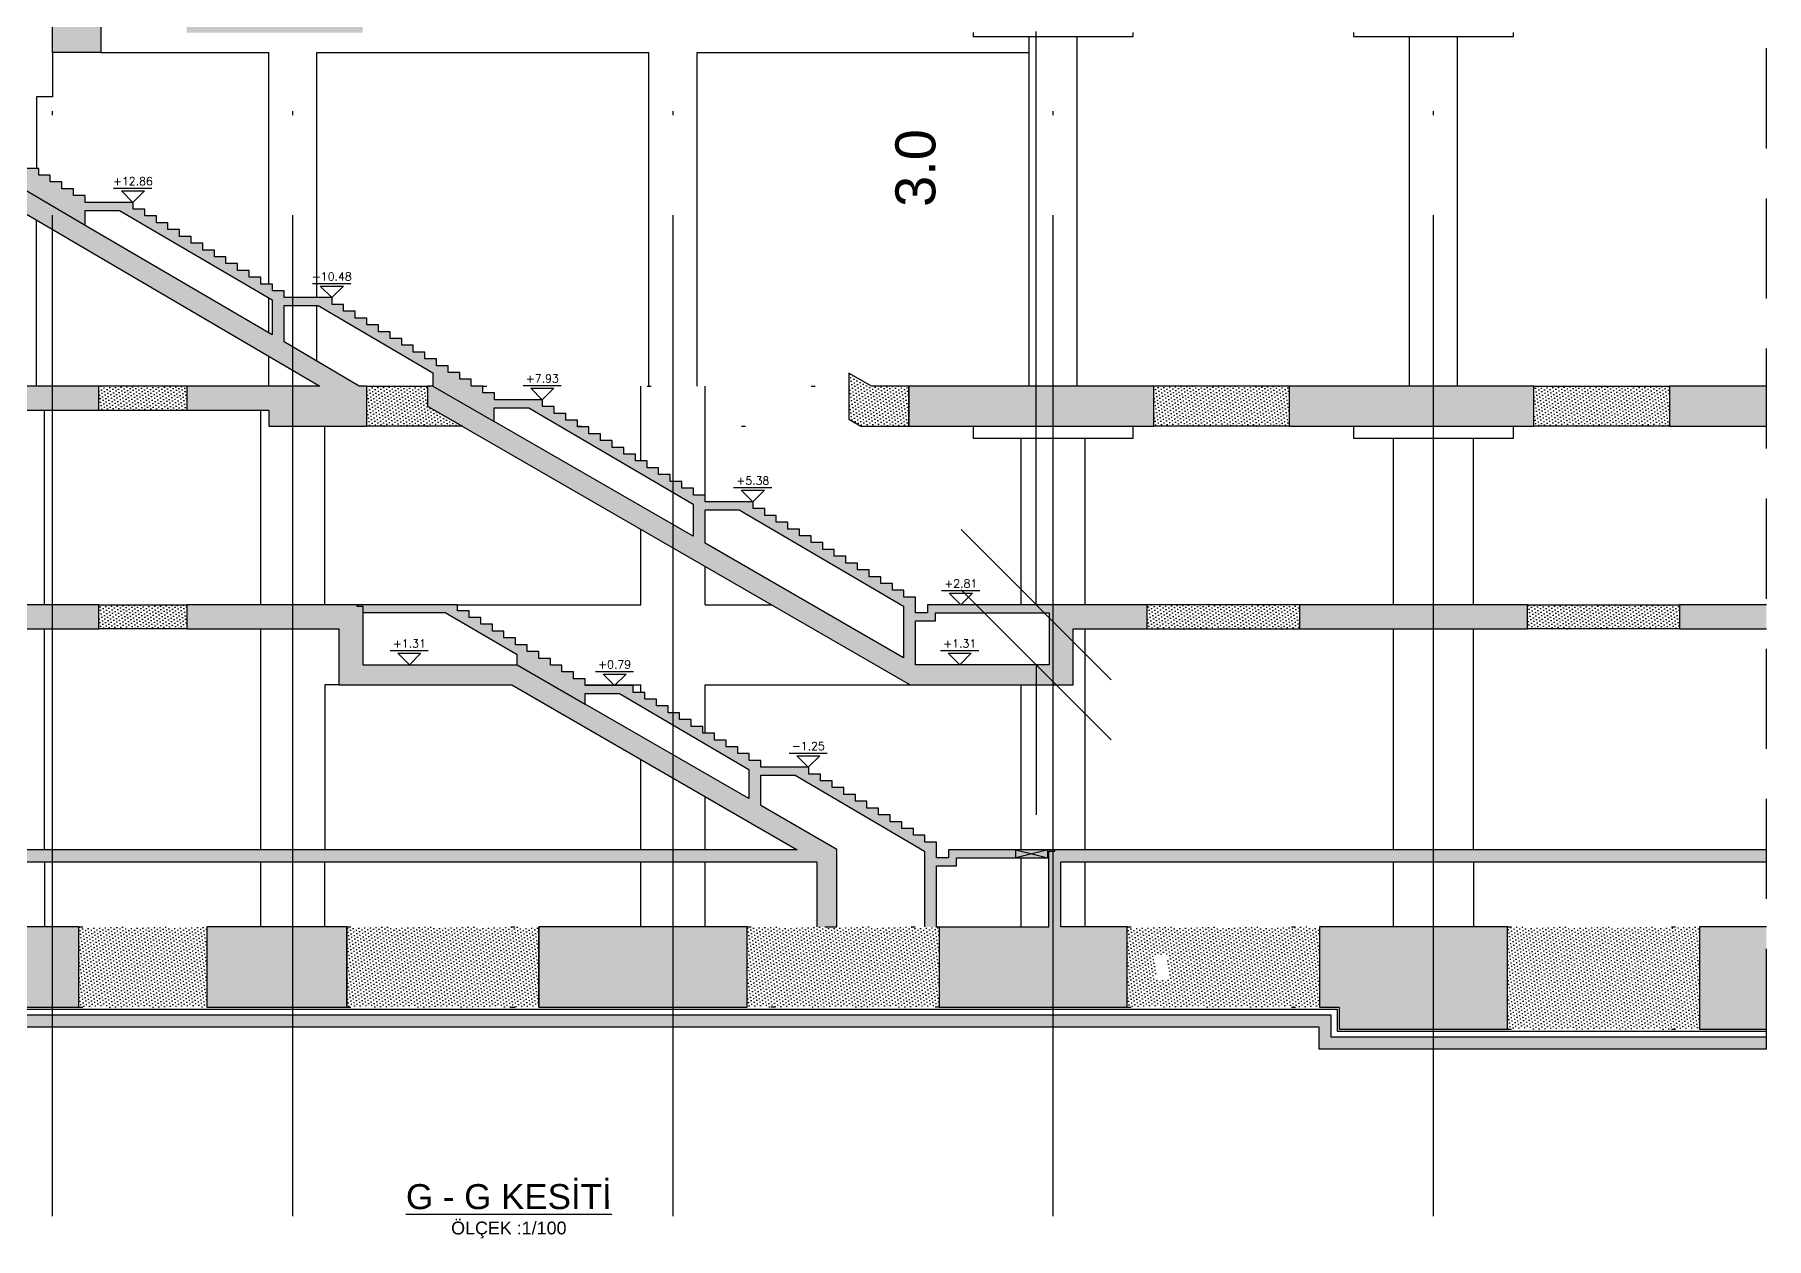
# Model space of a CAD drawing. Header units: millimetres. Extents: x 400408 to 401363, y 4543987 to 4544157.
# Drawn here: x 401156.82 to 401200.09, y 4544016.92 to 4544046.99 of the extents above; entities that cross this region are included whole.
import ezdxf
from ezdxf.enums import TextEntityAlignment as Align

# ---------------------------------------------------------------- set-up
doc = ezdxf.new("R2010")
doc.units = ezdxf.units.MM
for name, pattern in [('AKS', [3, 2.5, -0.25, 0, -0.25]), ('CIZGI', [0.4, 0.25, -0.15]), ('CONTINU', [0]), ('Dot', [4, 0, -4]), ('HIDDEN', [0.375, 0.25, -0.125])]:
    doc.linetypes.add(name, pattern=pattern)
for name, color, linetype in [('aks prota', 2, 'AKS'), ('görünüş prota', 4, 'Continuous'), ('kesik prota', 2, 'CIZGI'), ('kesit prota', 1, 'Continuous'), ('kesit tarama prota', 252, 'Continuous'), ('kot prota', 4, 'Continuous'), ('PRT-CST-rc_level', 6, 'Continuous'), ('PRT-CST-rc_levermark', 4, 'Continuous'), ('st_s_ölçü', 4, 'Continuous'), ('t35 prota', 3, 'Continuous'), ('temel prota', 6, 'Continuous'), ('tplan prota', 7, 'Continuous'), ('ölçü prota', 4, 'Continuous')]:
    doc.layers.add(name, color=color, linetype=linetype)
doc.styles.add('Arial', font='Arial.ttf')
doc.styles.add('OLCU', font='romanstw.shx')
doc.styles.get("Standard").update_dxf_attribs({"font": 'Arial.ttf'})
doc.dimstyles.new('1-100', dxfattribs={"dimscale": 0.5, "dimtxt": 2, "dimasz": 7.5, "dimexe": 3, "dimexo": 5, "dimgap": 5, "dimtad": 3, "dimdec": 1, "dimlfac": 2, "dimzin": 9, "dimdsep": 46, "dimtxsty": 'Standard', "dimblk": 'OBLIQUE', "dimcen": 0.09, "dimclrd": 3, "dimclre": 3, "dimclrt": 1, "dimadec": 3, "dimazin": 0, "dimtfac": 1, "dimtdec": 1, "dimtofl": 0, "dimtmove": 0, "dimatfit": 3, "dimfxl": 4, "dimtolj": 1, "dimtzin": 0, "dimarcsym": 0})
pattern_1 = [(36, (401042.08825, 4543716.50531), (-0.014547592, 0.087543451), [0, -0.079375])]
pattern_2 = [(36, (401021.49038, 4544181.43771), (-0.014547592, 0.08754345), [0, -0.079375])]

# ---------------------------------------------------------------- blocks, each defined once
blk = doc.blocks.new('KOTK5')
at = {"layer": 'PRT-CST-rc_levermark'}
blk.add_line((217, 160), (-213, 160), dxfattribs=at)
blk.add_lwpolyline([(130, 130), (-130, 130), (0, 0)], close=True, dxfattribs=at)
at = {"layer": 'PRT-CST-rc_level', "style": 'OLCU'}
blk.add_attdef('000.00', text='', height=90, dxfattribs=at).set_placement((0, 193), align=Align.CENTER)
blk = doc.blocks.new('_Oblique')
at = {"layer": 'st_s_ölçü', "lineweight": -2}
blk.add_line((-0.5, -0.5), (0.5, 0.5), dxfattribs=at)
blk = doc.blocks.new('*D24')
at = {"layer": 'DEFPOINTS', "color": 0, "transparency": 16777216}
for p in [(401181.846, 4544032.747), (401182.168, 4544032.747), (401182.168, 4544031.247)]:
    blk.add_point(p, dxfattribs=at)
at = {"layer": 'temel prota', "color": 3, "lineweight": -2, "transparency": 16777216}
for p, q in [((401181.846, 4544032.747), (401181.846, 4544047.064)), ((401181.846, 4544032.747), (401180.346, 4544032.747)), ((401181.846, 4544031.247), (401180.346, 4544031.247)), ((401181.846, 4544031.247), (401181.846, 4544027.497))]:
    blk.add_line(p, q, dxfattribs=at)
at = {"layer": 'temel prota', "color": 3, "lineweight": -2, "transparency": 16777216, "xscale": 3.75, "yscale": 3.75, "zscale": 3.75}
for p, rotation in [((401181.846, 4544032.747), 270), ((401181.846, 4544031.247), 90)]:
    blk.add_blockref('_Oblique', p, dxfattribs=dict(at, rotation=rotation))
at = {"layer": 'temel prota', "color": 1, "transparency": 16777216, "insert": (401178.835, 4544043.655), "char_height": 1, "attachment_point": 5, "rotation": 90}
blk.add_mtext('\\A1;3.0', dxfattribs=at)

msp = doc.modelspace()

# ---------------------------------------------------------------- hatches: boundary and pattern name
at = {"layer": 'kesit tarama prota'}
h = msp.add_hatch(color=256, dxfattribs=at)
h.dxf.hatch_style = 1
h.paths.add_polyline_path([(401144.022, 4544037.607), (401158.422, 4544037.607), (401158.422, 4544038.207), (401143.522, 4544038.207), (401143.522, 4544047.037), (401148.055, 4544047.037), (401148.055, 4544045.437), (401151.611, 4544045.437), (401163.945, 4544038.207), (401160.622, 4544038.207), (401160.622, 4544037.607), (401162.672, 4544037.607), (401162.672, 4544037.205), (401165.119, 4544037.206), (401165.119, 4544038.207), (401164.933, 4544038.207), (401163.053, 4544039.31), (401163.053, 4544040.217), (401163.908, 4544040.217), (401166.775, 4544038.536), (401166.775, 4544038.206), (401166.64, 4544038.206), (401166.64, 4544037.707), (401178.695, 4544030.747), (401182.768, 4544030.747), (401182.768, 4544032.147), (401184.622, 4544032.147), (401184.622, 4544032.747), (401179.133, 4544032.747), (401179.133, 4544032.547), (401178.833, 4544032.547), (401178.833, 4544032.937), (401178.543, 4544032.937), (401178.543, 4544033.107), (401178.253, 4544033.107), (401178.253, 4544033.277), (401177.963, 4544033.277), (401177.963, 4544033.447), (401177.673, 4544033.447), (401177.673, 4544033.617), (401177.383, 4544033.617), (401177.383, 4544033.787), (401177.093, 4544033.787), (401177.093, 4544033.957), (401176.803, 4544033.957), (401176.803, 4544034.127), (401176.513, 4544034.127), (401176.513, 4544034.297), (401176.223, 4544034.297), (401176.223, 4544034.467), (401175.933, 4544034.467), (401175.933, 4544034.637), (401175.643, 4544034.637), (401175.643, 4544034.807), (401175.353, 4544034.807), (401175.353, 4544034.977), (401175.063, 4544034.977), (401175.063, 4544035.147), (401174.773, 4544035.147), (401174.773, 4544035.317), (401173.573, 4544035.317), (401173.573, 4544035.487), (401173.283, 4544035.487), (401173.283, 4544035.657), (401172.993, 4544035.657), (401172.993, 4544035.827), (401172.703, 4544035.827), (401172.703, 4544035.997), (401172.413, 4544035.997), (401172.413, 4544036.167), (401172.123, 4544036.167), (401172.123, 4544036.337), (401171.833, 4544036.337), (401171.833, 4544036.507), (401171.543, 4544036.507), (401171.543, 4544036.677), (401171.253, 4544036.677), (401171.253, 4544036.847), (401170.963, 4544036.847), (401170.963, 4544037.017), (401170.673, 4544037.017), (401170.673, 4544037.187), (401170.383, 4544037.187), (401170.383, 4544037.357), (401170.093, 4544037.357), (401170.093, 4544037.527), (401169.803, 4544037.527), (401169.803, 4544037.697), (401169.513, 4544037.697), (401169.513, 4544037.867), (401168.313, 4544037.867), (401168.313, 4544038.037), (401168.023, 4544038.037), (401168.023, 4544038.207), (401167.733, 4544038.207), (401167.733, 4544038.377), (401167.443, 4544038.377), (401167.443, 4544038.547), (401167.153, 4544038.547), (401167.153, 4544038.717), (401166.863, 4544038.717), (401166.863, 4544038.887), (401166.573, 4544038.887), (401166.573, 4544039.057), (401166.283, 4544039.057), (401166.283, 4544039.227), (401165.993, 4544039.227), (401165.993, 4544039.397), (401165.703, 4544039.397), (401165.703, 4544039.567), (401165.413, 4544039.567), (401165.413, 4544039.737), (401165.123, 4544039.737), (401165.123, 4544039.907), (401164.833, 4544039.907), (401164.833, 4544040.077), (401164.543, 4544040.077), (401164.543, 4544040.247), (401164.253, 4544040.247), (401164.253, 4544040.417), (401163.053, 4544040.417), (401163.053, 4544040.587), (401162.763, 4544040.587), (401162.763, 4544040.757), (401162.473, 4544040.757), (401162.473, 4544040.927), (401162.183, 4544040.927), (401162.183, 4544041.097), (401161.893, 4544041.097), (401161.893, 4544041.267), (401161.603, 4544041.267), (401161.603, 4544041.437), (401161.313, 4544041.437), (401161.313, 4544041.607), (401161.023, 4544041.607), (401161.023, 4544041.777), (401160.733, 4544041.777), (401160.733, 4544041.947), (401160.443, 4544041.947), (401160.443, 4544042.117), (401160.153, 4544042.117), (401160.153, 4544042.287), (401159.863, 4544042.287), (401159.863, 4544042.457), (401159.573, 4544042.457), (401159.573, 4544042.627), (401159.283, 4544042.627), (401159.283, 4544042.797), (401158.083, 4544042.797), (401158.083, 4544042.967), (401157.793, 4544042.967), (401157.793, 4544043.137), (401157.503, 4544043.137), (401157.503, 4544043.307), (401157.213, 4544043.307), (401157.213, 4544043.477), (401156.923, 4544043.477), (401156.923, 4544043.647), (401156.633, 4544043.647), (401156.633, 4544043.817), (401156.343, 4544043.817), (401156.343, 4544043.987), (401156.053, 4544043.987), (401156.053, 4544044.157), (401155.763, 4544044.157), (401155.763, 4544044.327), (401155.473, 4544044.327), (401155.473, 4544044.497), (401155.183, 4544044.497), (401155.183, 4544044.667), (401154.893, 4544044.667), (401154.893, 4544044.837), (401154.603, 4544044.837), (401154.603, 4544045.007), (401154.313, 4544045.007), (401154.313, 4544045.177), (401153.113, 4544045.177), (401153.113, 4544045.347), (401152.823, 4544045.347), (401152.823, 4544045.517), (401152.533, 4544045.517), (401152.533, 4544045.687), (401152.243, 4544045.687), (401152.243, 4544045.857), (401151.953, 4544045.857), (401151.953, 4544046.027), (401151.663, 4544046.027), (401151.663, 4544046.197), (401151.373, 4544046.197), (401151.373, 4544046.367), (401151.083, 4544046.367), (401151.083, 4544046.537), (401150.793, 4544046.537), (401150.793, 4544046.707), (401150.503, 4544046.707), (401150.503, 4544046.877), (401150.213, 4544046.877), (401150.213, 4544047.047), (401149.923, 4544047.047), (401149.923, 4544047.217), (401149.633, 4544047.217), (401149.633, 4544047.387), (401149.343, 4544047.387), (401149.343, 4544047.537), (401143.522, 4544047.537), (401143.522, 4544053.497), (401158.422, 4544053.497), (401158.422, 4544053.997), (401141.622, 4544053.997), (401141.622, 4544053.497), (401142.022, 4544053.497), (401142.022, 4544022.697), (401157.922, 4544022.697), (401157.922, 4544024.697), (401144.022, 4544024.697), (401144.022, 4544026.327), (401176.364, 4544026.327), (401176.364, 4544024.697), (401176.864, 4544024.697), (401176.864, 4544026.635), (401174.968, 4544027.73), (401174.968, 4544028.487), (401175.823, 4544028.487), (401179.058, 4544026.591), (401179.058, 4544024.697), (401179.358, 4544024.697), (401179.358, 4544026.227), (401179.853, 4544026.227), (401179.853, 4544026.427), (401182.164, 4544026.427), (401182.164, 4544024.697), (401179.422, 4544024.697), (401179.422, 4544022.697), (401184.122, 4544022.697), (401184.122, 4544024.697), (401182.464, 4544024.697), (401182.464, 4544026.327), (401200.091, 4544026.327), (401200.091, 4544026.627), (401179.653, 4544026.627), (401179.653, 4544026.427), (401179.358, 4544026.427), (401179.358, 4544026.817), (401179.068, 4544026.817), (401179.068, 4544026.987), (401178.778, 4544026.987), (401178.778, 4544027.157), (401178.488, 4544027.157), (401178.488, 4544027.327), (401178.198, 4544027.327), (401178.198, 4544027.497), (401177.908, 4544027.497), (401177.908, 4544027.667), (401177.618, 4544027.667), (401177.618, 4544027.837), (401177.328, 4544027.837), (401177.328, 4544028.007), (401177.038, 4544028.007), (401177.038, 4544028.177), (401176.748, 4544028.177), (401176.748, 4544028.347), (401176.458, 4544028.347), (401176.458, 4544028.517), (401176.168, 4544028.517), (401176.168, 4544028.687), (401174.968, 4544028.687), (401174.968, 4544028.857), (401174.678, 4544028.857), (401174.678, 4544029.027), (401174.388, 4544029.027), (401174.388, 4544029.197), (401174.098, 4544029.197), (401174.098, 4544029.367), (401173.808, 4544029.367), (401173.808, 4544029.537), (401173.518, 4544029.537), (401173.518, 4544029.707), (401173.228, 4544029.707), (401173.228, 4544029.877), (401172.938, 4544029.877), (401172.938, 4544030.047), (401172.648, 4544030.047), (401172.648, 4544030.217), (401172.358, 4544030.217), (401172.358, 4544030.387), (401172.068, 4544030.387), (401172.068, 4544030.557), (401171.778, 4544030.557), (401171.778, 4544030.727), (401170.578, 4544030.727), (401170.578, 4544030.897), (401170.288, 4544030.897), (401170.288, 4544031.067), (401169.998, 4544031.067), (401169.998, 4544031.237), (401169.708, 4544031.237), (401169.708, 4544031.407), (401169.418, 4544031.407), (401169.418, 4544031.577), (401169.128, 4544031.577), (401169.128, 4544031.747), (401168.838, 4544031.747), (401168.838, 4544031.917), (401168.548, 4544031.917), (401168.548, 4544032.087), (401168.258, 4544032.087), (401168.258, 4544032.257), (401167.968, 4544032.257), (401167.968, 4544032.427), (401167.678, 4544032.427), (401167.678, 4544032.597), (401167.388, 4544032.597), (401167.388, 4544032.747), (401160.622, 4544032.747), (401160.622, 4544032.147), (401164.421, 4544032.147), (401164.421, 4544030.747), (401168.741, 4544030.747), (401175.877, 4544026.627), (401144.022, 4544026.627), (401144.022, 4544032.147), (401158.422, 4544032.147), (401158.422, 4544032.747), (401144.022, 4544032.747)])
h.paths.add_polyline_path([(401148.555, 4544045.937), (401148.555, 4544047.337), (401149.032, 4544047.337), (401151.421, 4544045.937)], flags=16)
h.paths.add_polyline_path([(401158.083, 4544042.223), (401158.083, 4544042.597), (401158.938, 4544042.597), (401162.753, 4544040.361), (401162.753, 4544039.485)], flags=16)
h.paths.add_polyline_path([(401165.021, 4544032.547), (401167.077, 4544032.547), (401168.875, 4544031.493), (401168.875, 4544031.247), (401165.021, 4544031.247)], flags=16)
h.paths.add_polyline_path([(401168.303, 4544037.325), (401168.303, 4544037.667), (401169.168, 4544037.667), (401173.273, 4544035.261), (401173.273, 4544034.455)], flags=16)
h.paths.add_polyline_path([(401170.578, 4544030.527), (401171.433, 4544030.527), (401174.668, 4544028.631), (401174.668, 4544027.903), (401170.578, 4544030.264)], flags=16)
h.paths.add_polyline_path([(401173.573, 4544035.117), (401174.428, 4544035.117), (401178.533, 4544032.711), (401178.533, 4544031.418), (401173.573, 4544034.282)], flags=16)
h.paths.add_polyline_path([(401178.833, 4544032.347), (401179.333, 4544032.347), (401179.333, 4544032.547), (401182.168, 4544032.547), (401182.168, 4544031.247), (401178.833, 4544031.247)], flags=16)
h = msp.add_hatch(color=256, dxfattribs=at)
h.dxf.hatch_style = 1
h.paths.add_polyline_path([(401157.272, 4544047.537), (401158.472, 4544047.537), (401158.472, 4544046.537), (401157.272, 4544046.537)])
h.paths.add_polyline_path([(401165.021, 4544047.537), (401160.622, 4544047.537), (401160.622, 4544047.037), (401165.021, 4544047.037)])
h = msp.add_hatch(dxfattribs=at)
h.set_pattern_fill('DOTS', color=2, scale=0.05, angle=36)
h.set_pattern_definition(pattern_1)
h.paths.add_polyline_path([(401160.622, 4544038.207), (401158.422, 4544038.207), (401158.422, 4544037.607), (401160.622, 4544037.607)])
h = msp.add_hatch(dxfattribs=at)
h.set_pattern_fill('DOTS', color=2, scale=0.05, angle=36)
h.set_pattern_definition([(36, (401048.7861, 4543716.50531), (-0.014547592, 0.087543451), [0, -0.079375])])
h.paths.add_polyline_path([(401166.64, 4544037.707), (401166.64, 4544038.205), (401165.119, 4544038.207), (401165.119, 4544037.206), (401167.509, 4544037.206)])
h = msp.add_hatch(dxfattribs=at)
h.set_pattern_fill('DOTS', color=2, scale=0.05, angle=36)
h.set_pattern_definition([(36, (401032.574746, 4543716.50531), (-0.014547592, 0.087543451), [0, -0.079375])])
h.paths.add_polyline_path([(401178.667, 4544038.207), (401177.732, 4544038.207), (401177.164, 4544038.535), (401177.164, 4544038.207), (401177.164, 4544037.38), (401177.464, 4544037.207), (401178.667, 4544037.207)])
h = msp.add_hatch(color=256, dxfattribs=at)
h.dxf.hatch_style = 1
h.paths.add_polyline_path([(401184.784, 4544038.207), (401178.667, 4544038.207), (401178.667, 4544037.207), (401184.784, 4544037.207)])
h = msp.add_hatch(dxfattribs=at)
h.set_pattern_fill('DOTS', color=2, scale=0.05, angle=36)
h.set_pattern_definition(pattern_1)
h.paths.add_polyline_path([(401188.167, 4544038.207), (401184.784, 4544038.207), (401184.784, 4544037.207), (401188.167, 4544037.207)])
h = msp.add_hatch(color=256, dxfattribs=at)
h.dxf.hatch_style = 1
h.paths.add_polyline_path([(401194.284, 4544038.207), (401188.167, 4544038.207), (401188.167, 4544037.207), (401194.284, 4544037.207)])
h = msp.add_hatch(dxfattribs=at)
h.set_pattern_fill('DOTS', color=2, scale=0.05, angle=36)
h.set_pattern_definition(pattern_1)
h.paths.add_polyline_path([(401197.667, 4544038.207), (401194.284, 4544038.207), (401194.284, 4544037.207), (401197.667, 4544037.207)])
h = msp.add_hatch(color=256, dxfattribs=at)
h.dxf.hatch_style = 1
h.paths.add_polyline_path([(401200.091, 4544038.207), (401197.667, 4544038.207), (401197.667, 4544037.207), (401200.091, 4544037.207)])
h = msp.add_hatch(dxfattribs=at)
h.set_pattern_fill('DOTS', color=2, scale=0.05, angle=36)
h.set_pattern_definition(pattern_1)
h.paths.add_polyline_path([(401160.622, 4544032.747), (401158.422, 4544032.747), (401158.422, 4544032.147), (401160.622, 4544032.147)])
h = msp.add_hatch(dxfattribs=at)
h.set_pattern_fill('DOTS', color=2, scale=0.05, angle=36)
h.set_pattern_definition(pattern_1)
h.paths.add_polyline_path([(401188.422, 4544032.747), (401184.622, 4544032.747), (401184.622, 4544032.147), (401188.422, 4544032.147)])
h = msp.add_hatch(color=256, dxfattribs=at)
h.dxf.hatch_style = 1
h.paths.add_polyline_path([(401194.122, 4544032.747), (401188.422, 4544032.747), (401188.422, 4544032.147), (401194.122, 4544032.147)])
h = msp.add_hatch(dxfattribs=at)
h.set_pattern_fill('DOTS', color=2, scale=0.05, angle=36)
h.set_pattern_definition(pattern_1)
h.paths.add_polyline_path([(401197.922, 4544032.747), (401194.122, 4544032.747), (401194.122, 4544032.147), (401197.922, 4544032.147)])
h = msp.add_hatch(color=256, dxfattribs=at)
h.dxf.hatch_style = 1
h.paths.add_polyline_path([(401200.091, 4544032.747), (401197.922, 4544032.747), (401197.922, 4544032.147), (401200.091, 4544032.147)])
h = msp.add_hatch(dxfattribs=at)
h.set_pattern_fill('DOTS', color=2, scale=0.05, angle=36)
h.set_pattern_definition(pattern_2)
h.paths.add_polyline_path([(401161.122, 4544024.697), (401157.922, 4544024.697), (401157.922, 4544022.697), (401161.122, 4544022.697)])
h = msp.add_hatch(color=256, dxfattribs=at)
h.dxf.hatch_style = 1
h.paths.add_polyline_path([(401164.622, 4544024.697), (401161.122, 4544024.697), (401161.122, 4544022.697), (401164.622, 4544022.697)], flags=17)
h = msp.add_hatch(dxfattribs=at)
h.set_pattern_fill('DOTS', color=2, scale=0.05, angle=36)
h.set_pattern_definition(pattern_2)
h.paths.add_polyline_path([(401169.422, 4544024.697), (401164.622, 4544024.697), (401164.622, 4544022.697), (401169.422, 4544022.697)])
h = msp.add_hatch(color=256, dxfattribs=at)
h.dxf.hatch_style = 1
h.paths.add_polyline_path([(401174.622, 4544024.697), (401169.422, 4544024.697), (401169.422, 4544022.697), (401174.622, 4544022.697)])
h = msp.add_hatch(dxfattribs=at)
h.set_pattern_fill('DOTS', color=2, scale=0.05, angle=36)
h.set_pattern_definition(pattern_2)
h.paths.add_polyline_path([(401179.422, 4544024.697), (401174.622, 4544024.697), (401174.622, 4544022.697), (401179.422, 4544022.697)])
h = msp.add_hatch(dxfattribs=at)
h.set_pattern_fill('DOTS', color=2, scale=0.05, angle=36)
h.set_pattern_definition(pattern_2)
h.paths.add_polyline_path([(401188.922, 4544024.697), (401184.122, 4544024.697), (401184.122, 4544022.697), (401188.922, 4544022.697)])
h.paths.add_polyline_path([(401185.133, 4544023.39), (401185.133, 4544024.004), (401184.833, 4544024.004), (401184.833, 4544023.39)], flags=16)
h = msp.add_hatch(color=256, dxfattribs=at)
h.dxf.hatch_style = 1
h.paths.add_polyline_path([(401193.622, 4544024.697), (401188.922, 4544024.697), (401188.922, 4544022.697), (401189.414, 4544022.697), (401189.414, 4544022.147), (401193.622, 4544022.147)])
h = msp.add_hatch(dxfattribs=at)
h.set_pattern_fill('DOTS', color=2, scale=0.05, angle=36)
h.set_pattern_definition(pattern_2)
h.paths.add_polyline_path([(401198.422, 4544024.697), (401193.622, 4544024.697), (401193.622, 4544022.147), (401198.422, 4544022.147)])
h = msp.add_hatch(color=256, dxfattribs=at)
h.dxf.hatch_style = 1
h.paths.add_polyline_path([(401200.091, 4544024.697), (401198.422, 4544024.697), (401198.422, 4544022.147), (401200.091, 4544022.147)])
h = msp.add_hatch(dxfattribs=at)
h.set_pattern_fill('AR-CONC', color=253, scale=0.001)
h.set_pattern_definition([(50, (401021.49038, 4544181.43771), (0.18218467, -0.01593909), [0.01905, -0.20955]), (355, (401021.49038, 4544181.43771), (-0.03524342, 0.19105685), [0.01524, -0.16764058]), (100.451445, (401021.50556, 4544181.43638), (0.14694125, 0.17511775), [0.01619001, -0.17809024]), (46.1842, (401021.49038, 4544181.4885), (0.27107904, -0.04204233), [0.028575, -0.314325]), (96.63556, (401021.51297, 4544181.485), (0.23740413, 0.24742612), [0.02428502, -0.2671356]), (351.18415, (401021.49038, 4544181.4885), (0.23740413, 0.24742612), [0.02285997, -0.25145973]), (21, (401021.51578, 4544181.47581), (0.15161439, -0.1022652), [0.01905, -0.20955]), (326, (401021.51578, 4544181.47581), (0.06180203, 0.18418797), [0.01524, -0.16764]), (71.451445, (401021.52841, 4544181.46729), (0.21341642, 0.08192277), [0.01619001, -0.17808994]), (37.5, (401021.49038, 4544181.43771), (0.003088603, 0.084555039), [0, -0.165608, 0, -0.17018, 0, -0.168275]), (7.5, (401021.49038, 4544181.43771), (0.066819663, 0.100180575), [0, -0.097028, 0, -0.161798, 0, -0.064135]), (327.5, (401021.433736, 4544181.43771), (0.135590595, -0.005728744), [0, -0.0635, 0, -0.19812, 0, -0.26289]), (317.5, (401021.40834, 4544181.43771), (0.14812918, 0.02542649), [0, -0.08255, 0, -0.131572, 0, -0.18669])])
h.paths.add_polyline_path([(401189.214, 4544022.497), (401141.222, 4544022.497), (401141.222, 4544022.197), (401188.914, 4544022.197), (401188.914, 4544021.647), (401200.091, 4544021.647), (401200.091, 4544021.947), (401189.214, 4544021.947)])

# ---------------------------------------------------------------- linework, layer by layer
at = {"layer": 'aks prota', "ltscale": 10}
for p, q in [((401157.272, 4544017.475), (401157.272, 4544067.398)), ((401163.272, 4544017.475), (401163.272, 4544067.398)), ((401172.772, 4544017.475), (401172.772, 4544067.398)), ((401182.272, 4544017.475), (401182.272, 4544067.398)), ((401191.772, 4544017.475), (401191.772, 4544067.398))]:
    msp.add_line(p, q, dxfattribs=at)
at = {"layer": 'görünüş prota'}
for p, q in [((401181.671, 4544038.207), (401181.671, 4544046.937)), ((401182.871, 4544038.207), (401182.871, 4544046.937)), ((401191.172, 4544038.207), (401191.172, 4544046.937)), ((401192.372, 4544038.207), (401192.372, 4544046.937)), ((401162.672, 4544040.757), (401162.672, 4544046.537)), ((401163.872, 4544040.417), (401163.872, 4544046.537)), ((401172.172, 4544038.206), (401172.172, 4544046.537)), ((401173.372, 4544038.206), (401173.372, 4544046.537)), ((401156.872, 4544038.207), (401156.872, 4544042.353)), ((401162.672, 4544039.533), (401162.672, 4544040.409)), ((401163.872, 4544038.83), (401163.872, 4544040.217)), ((401162.672, 4544038.207), (401162.672, 4544038.953)), ((401171.972, 4544036.337), (401171.972, 4544038.206)), ((401173.572, 4544035.487), (401173.572, 4544038.206)), ((401157.072, 4544032.747), (401157.072, 4544037.607)), ((401162.472, 4544032.747), (401162.471, 4544037.607)), ((401164.072, 4544032.747), (401164.071, 4544037.205)), ((401181.472, 4544032.747), (401181.472, 4544036.907)), ((401183.072, 4544032.747), (401183.072, 4544036.907)), ((401190.772, 4544032.747), (401190.772, 4544036.907)), ((401192.772, 4544032.747), (401192.772, 4544036.907)), ((401171.972, 4544032.747), (401171.972, 4544034.629)), ((401173.572, 4544032.747), (401173.572, 4544033.705)), ((401157.072, 4544026.627), (401157.072, 4544032.147)), ((401162.472, 4544026.627), (401162.472, 4544032.147)), ((401183.072, 4544026.627), (401183.072, 4544032.147)), ((401190.772, 4544026.627), (401190.772, 4544032.147)), ((401192.772, 4544026.627), (401192.772, 4544032.147)), ((401171.972, 4544030.557), (401171.972, 4544030.747)), ((401173.572, 4544029.537), (401173.572, 4544030.747)), ((401181.472, 4544026.627), (401181.472, 4544030.747)), ((401171.972, 4544026.627), (401171.972, 4544028.882)), ((401173.572, 4544026.627), (401173.572, 4544027.958)), ((401157.072, 4544026.327), (401157.072, 4544024.697)), ((401162.472, 4544024.697), (401162.472, 4544026.327)), ((401164.072, 4544024.697), (401164.072, 4544026.327)), ((401171.972, 4544024.697), (401171.972, 4544026.327)), ((401173.572, 4544024.697), (401173.572, 4544026.327)), ((401181.472, 4544024.697), (401181.472, 4544026.427)), ((401183.072, 4544024.697), (401183.072, 4544026.327)), ((401190.772, 4544024.697), (401190.772, 4544026.327)), ((401192.772, 4544026.327), (401192.772, 4544024.697))]:
    msp.add_line(p, q, dxfattribs=at)
for points in [[(401180.271, 4544047.037), (401180.271, 4544046.937), (401184.271, 4544046.937), (401184.271, 4544047.037)], [(401189.772, 4544047.037), (401189.772, 4544046.937), (401193.772, 4544046.937), (401193.772, 4544047.037)], [(401160.622, 4544038.207), (401158.422, 4544038.207)], [(401165.119, 4544038.207), (401166.64, 4544038.205), (401166.64, 4544037.707), (401167.509, 4544037.206), (401165.119, 4544037.206)], [(401178.718, 4544038.207), (401177.732, 4544038.207), (401177.164, 4544038.535), (401177.164, 4544037.38), (401177.464, 4544037.207), (401178.667, 4544037.207), (401178.667, 4544038.207)], [(401188.167, 4544038.207), (401184.784, 4544038.207)], [(401194.284, 4544038.207), (401197.667, 4544038.207)], [(401158.422, 4544037.607), (401160.622, 4544037.607)], [(401188.167, 4544037.207), (401184.784, 4544037.207)], [(401197.667, 4544037.207), (401194.284, 4544037.207)], [(401158.422, 4544032.747), (401160.622, 4544032.747)], [(401188.422, 4544032.747), (401184.622, 4544032.747)], [(401194.122, 4544032.747), (401197.922, 4544032.747)], [(401160.622, 4544032.147), (401158.422, 4544032.147)], [(401184.622, 4544032.147), (401188.422, 4544032.147)], [(401197.922, 4544032.147), (401194.122, 4544032.147)], [(401200.091, 4544021.947), (401189.214, 4544021.947), (401189.214, 4544022.497), (401141.222, 4544022.497)], [(401200.091, 4544021.647), (401188.914, 4544021.647), (401188.914, 4544022.197), (401141.222, 4544022.197)]]:
    msp.add_lwpolyline(points, dxfattribs=at)
at = {"layer": 'görünüş prota', "color": 4, "linetype": 'Dot'}
for points in [[(401168.023, 4544038.202), (401177.164, 4544038.206)], [(401170.383, 4544037.206), (401177.732, 4544037.207)], [(401157.922, 4544024.697), (401161.122, 4544024.697)], [(401164.622, 4544024.697), (401169.522, 4544024.697)], [(401174.622, 4544024.697), (401179.343, 4544024.697)], [(401184.122, 4544024.697), (401188.922, 4544024.697)], [(401193.622, 4544024.697), (401198.422, 4544024.697)], [(401157.922, 4544022.697), (401161.122, 4544022.697)], [(401164.622, 4544022.697), (401169.522, 4544022.697)], [(401179.422, 4544022.697), (401174.622, 4544022.697)], [(401184.122, 4544022.697), (401188.922, 4544022.697)], [(401193.622, 4544022.147), (401198.422, 4544022.147)]]:
    msp.add_lwpolyline(points, dxfattribs=at)
at = {"layer": 'kesik prota', "linetype": 'HIDDEN', "ltscale": 10}
msp.add_lwpolyline([(401200.091, 4544021.647), (401200.091, 4544061.297)], dxfattribs=at)
at = {"layer": 'kesik prota', "ltscale": 10}
for points in [[(401158.083, 4544042.223), (401151.747, 4544045.937), (401151.421, 4544045.937)], [(401166.775, 4544038.206), (401168.303, 4544037.325)], [(401164.875, 4544032.747), (401164.876, 4544032.707), (401165.021, 4544032.707), (401165.021, 4544032.547)], [(401168.875, 4544031.247), (401170.578, 4544030.264)], [(401181.34, 4544026.627), (401182.14, 4544026.427), (401182.14, 4544026.627), (401181.34, 4544026.427), (401181.34, 4544026.627)], [(401182.164, 4544026.427), (401182.164, 4544026.587), (401182.309, 4544026.587), (401182.309, 4544026.627)]]:
    msp.add_lwpolyline(points, dxfattribs=at)
at = {"layer": 'kesit prota'}
msp.add_line((401170.578, 4544030.264), (401170.578, 4544030.527), dxfattribs=at)
at = {"layer": 'kesit prota', "color": 1}
for p, q in [((401182.164, 4544024.697), (401182.164, 4544026.427)), ((401182.464, 4544026.327), (401200.091, 4544026.327)), ((401182.464, 4544024.697), (401182.464, 4544026.327)), ((401164.622, 4544024.697), (401164.622, 4544022.697)), ((401169.422, 4544022.697), (401169.422, 4544024.697)), ((401179.343, 4544024.697), (401182.164, 4544024.697))]:
    msp.add_line(p, q, dxfattribs=at)
at = {"layer": 'kesit prota'}
for points in [[(401157.272, 4544047.537), (401158.472, 4544047.537), (401158.472, 4544046.537), (401157.272, 4544046.537)], [(401158.083, 4544042.597), (401158.938, 4544042.597), (401162.753, 4544040.361), (401162.753, 4544039.485), (401158.083, 4544042.223)], [(401168.303, 4544037.667), (401169.168, 4544037.667), (401173.273, 4544035.261), (401173.273, 4544034.455), (401168.303, 4544037.325)]]:
    msp.add_lwpolyline(points, close=True, dxfattribs=at)
at = {"layer": 'kesit prota', "color": 1}
for points in [[(401143.522, 4544038.207), (401143.522, 4544047.037), (401148.055, 4544047.037), (401148.055, 4544045.437), (401151.611, 4544045.437), (401163.945, 4544038.207), (401160.622, 4544038.207), (401160.622, 4544037.607), (401162.672, 4544037.607), (401162.672, 4544037.205), (401165.119, 4544037.206)], [(401165.119, 4544037.206), (401165.119, 4544038.207), (401164.933, 4544038.207), (401163.053, 4544039.31), (401163.053, 4544040.217), (401163.908, 4544040.217), (401166.775, 4544038.536), (401166.775, 4544038.206), (401166.64, 4544038.206), (401166.64, 4544037.707), (401178.695, 4544030.747), (401182.768, 4544030.747), (401182.768, 4544032.147), (401184.622, 4544032.147), (401184.622, 4544032.747), (401179.133, 4544032.747), (401179.133, 4544032.547), (401178.833, 4544032.547), (401178.833, 4544032.937), (401178.543, 4544032.937), (401178.543, 4544033.107), (401178.253, 4544033.107), (401178.253, 4544033.277), (401177.963, 4544033.277), (401177.963, 4544033.447), (401177.673, 4544033.447), (401177.673, 4544033.617), (401177.383, 4544033.617), (401177.383, 4544033.787), (401177.093, 4544033.787), (401177.093, 4544033.957), (401176.803, 4544033.957), (401176.803, 4544034.127), (401176.513, 4544034.127), (401176.513, 4544034.297), (401176.223, 4544034.297), (401176.223, 4544034.467), (401175.933, 4544034.467), (401175.933, 4544034.637), (401175.643, 4544034.637), (401175.643, 4544034.807), (401175.353, 4544034.807), (401175.353, 4544034.977), (401175.063, 4544034.977), (401175.063, 4544035.147), (401174.773, 4544035.147), (401174.773, 4544035.317), (401173.573, 4544035.317), (401173.573, 4544035.487), (401173.283, 4544035.487), (401173.283, 4544035.657), (401172.993, 4544035.657), (401172.993, 4544035.827), (401172.703, 4544035.827), (401172.703, 4544035.997), (401172.413, 4544035.997), (401172.413, 4544036.167), (401172.123, 4544036.167), (401172.123, 4544036.337), (401171.833, 4544036.337), (401171.833, 4544036.507), (401171.543, 4544036.507), (401171.543, 4544036.677), (401171.253, 4544036.677), (401171.253, 4544036.847), (401170.963, 4544036.847), (401170.963, 4544037.017), (401170.673, 4544037.017), (401170.673, 4544037.187), (401170.383, 4544037.187), (401170.383, 4544037.357), (401170.093, 4544037.357), (401170.093, 4544037.527), (401169.803, 4544037.527), (401169.803, 4544037.697), (401169.513, 4544037.697), (401169.513, 4544037.867), (401168.313, 4544037.867), (401168.313, 4544038.037), (401168.023, 4544038.037), (401168.023, 4544038.207), (401167.733, 4544038.207), (401167.733, 4544038.377), (401167.443, 4544038.377), (401167.443, 4544038.547), (401167.153, 4544038.547), (401167.153, 4544038.717), (401166.863, 4544038.717), (401166.863, 4544038.887), (401166.573, 4544038.887), (401166.573, 4544039.057), (401166.283, 4544039.057), (401166.283, 4544039.227), (401165.993, 4544039.227), (401165.993, 4544039.397), (401165.703, 4544039.397), (401165.703, 4544039.567), (401165.413, 4544039.567), (401165.413, 4544039.737), (401165.123, 4544039.737), (401165.123, 4544039.907), (401164.833, 4544039.907), (401164.833, 4544040.077), (401164.543, 4544040.077), (401164.543, 4544040.247), (401164.253, 4544040.247), (401164.253, 4544040.417), (401163.053, 4544040.417), (401163.053, 4544040.587), (401162.763, 4544040.587), (401162.763, 4544040.757), (401162.473, 4544040.757), (401162.473, 4544040.927), (401162.183, 4544040.927), (401162.183, 4544041.097), (401161.893, 4544041.097), (401161.893, 4544041.267), (401161.603, 4544041.267), (401161.603, 4544041.437), (401161.313, 4544041.437), (401161.313, 4544041.607), (401161.023, 4544041.607), (401161.023, 4544041.777), (401160.733, 4544041.777), (401160.733, 4544041.947), (401160.443, 4544041.947), (401160.443, 4544042.117), (401160.153, 4544042.117), (401160.153, 4544042.287), (401159.863, 4544042.287), (401159.863, 4544042.457), (401159.573, 4544042.457), (401159.573, 4544042.627), (401159.283, 4544042.627), (401159.283, 4544042.797), (401158.083, 4544042.797), (401158.083, 4544042.967), (401157.793, 4544042.967), (401157.793, 4544043.137), (401157.503, 4544043.137), (401157.503, 4544043.307), (401157.213, 4544043.307), (401157.213, 4544043.477), (401156.923, 4544043.477), (401156.923, 4544043.647), (401156.633, 4544043.647)], [(401144.022, 4544032.747), (401144.022, 4544037.607), (401158.422, 4544037.607), (401158.422, 4544038.207), (401143.522, 4544038.207)], [(401200.091, 4544038.207), (401197.667, 4544038.207), (401197.667, 4544037.207), (401200.091, 4544037.207)], [(401200.091, 4544026.627), (401179.653, 4544026.627), (401179.653, 4544026.427), (401179.358, 4544026.427), (401179.358, 4544026.817), (401179.068, 4544026.817), (401179.068, 4544026.987), (401178.778, 4544026.987), (401178.778, 4544027.157), (401178.488, 4544027.157), (401178.488, 4544027.327), (401178.198, 4544027.327), (401178.198, 4544027.497), (401177.908, 4544027.497), (401177.908, 4544027.667), (401177.618, 4544027.667), (401177.618, 4544027.837), (401177.328, 4544027.837), (401177.328, 4544028.007), (401177.038, 4544028.007), (401177.038, 4544028.177), (401176.748, 4544028.177), (401176.748, 4544028.347), (401176.458, 4544028.347), (401176.458, 4544028.517), (401176.168, 4544028.517), (401176.168, 4544028.687), (401174.968, 4544028.687), (401174.968, 4544028.857), (401174.678, 4544028.857), (401174.678, 4544029.027), (401174.388, 4544029.027), (401174.388, 4544029.197), (401174.098, 4544029.197), (401174.098, 4544029.367), (401173.808, 4544029.367), (401173.808, 4544029.537), (401173.518, 4544029.537), (401173.518, 4544029.707), (401173.228, 4544029.707), (401173.228, 4544029.877), (401172.938, 4544029.877), (401172.938, 4544030.047), (401172.648, 4544030.047), (401172.648, 4544030.217), (401172.358, 4544030.217), (401172.358, 4544030.387), (401172.068, 4544030.387), (401172.068, 4544030.557), (401171.778, 4544030.557), (401171.778, 4544030.727), (401170.578, 4544030.727), (401170.578, 4544030.897), (401170.288, 4544030.897), (401170.288, 4544031.067), (401169.998, 4544031.067), (401169.998, 4544031.237), (401169.708, 4544031.237), (401169.708, 4544031.407), (401169.418, 4544031.407), (401169.418, 4544031.577), (401169.128, 4544031.577), (401169.128, 4544031.747), (401168.838, 4544031.747), (401168.838, 4544031.917), (401168.548, 4544031.917), (401168.548, 4544032.087), (401168.258, 4544032.087), (401168.258, 4544032.257), (401167.968, 4544032.257), (401167.968, 4544032.427), (401167.678, 4544032.427), (401167.678, 4544032.597), (401167.388, 4544032.597), (401167.388, 4544032.747), (401160.622, 4544032.747), (401160.622, 4544032.147), (401164.421, 4544032.147), (401164.421, 4544030.747), (401168.741, 4544030.747), (401175.877, 4544026.627), (401144.022, 4544026.627)], [(401144.022, 4544032.147), (401158.422, 4544032.147), (401158.422, 4544032.747), (401144.022, 4544032.747)], [(401200.091, 4544032.747), (401197.922, 4544032.747), (401197.922, 4544032.147), (401200.091, 4544032.147)], [(401170.578, 4544030.527), (401171.433, 4544030.527), (401174.668, 4544028.631), (401174.668, 4544027.903), (401170.578, 4544030.264)], [(401174.968, 4544027.738), (401174.968, 4544028.487)], [(401174.968, 4544028.487), (401175.823, 4544028.487), (401179.058, 4544026.591), (401179.058, 4544024.697)], [(401176.864, 4544024.697), (401176.864, 4544026.635), (401174.968, 4544027.73)], [(401144.022, 4544026.327), (401176.364, 4544026.327), (401176.364, 4544024.697)], [(401179.358, 4544024.697), (401179.358, 4544026.227), (401179.853, 4544026.227), (401179.853, 4544026.427), (401182.164, 4544026.427)], [(401142.022, 4544022.697), (401157.922, 4544022.697), (401157.922, 4544024.697), (401144.022, 4544024.697)], [(401164.622, 4544024.697), (401161.122, 4544024.697), (401161.122, 4544022.697), (401164.622, 4544022.697), (401164.622, 4544024.697)], [(401174.622, 4544024.697), (401169.422, 4544024.697), (401169.422, 4544022.697), (401174.622, 4544022.697), (401174.622, 4544024.697)], [(401179.343, 4544024.697), (401179.422, 4544024.697), (401179.422, 4544022.697), (401184.122, 4544022.697), (401184.122, 4544024.697), (401182.464, 4544024.697)], [(401189.414, 4544022.147), (401193.622, 4544022.147), (401193.622, 4544024.697), (401188.922, 4544024.697), (401188.922, 4544022.697), (401189.414, 4544022.697), (401189.414, 4544022.147)], [(401200.091, 4544024.697), (401198.422, 4544024.697), (401198.422, 4544022.147)], [(401198.422, 4544022.147), (401200.091, 4544022.147)]]:
    msp.add_lwpolyline(points, dxfattribs=at)
for points in [[(401178.667, 4544037.207), (401184.784, 4544037.207), (401184.784, 4544038.207), (401178.667, 4544038.207)], [(401188.167, 4544037.207), (401194.284, 4544037.207), (401194.284, 4544038.207), (401188.167, 4544038.207)], [(401168.875, 4544031.493), (401167.077, 4544032.547), (401165.021, 4544032.547), (401165.021, 4544031.247), (401168.875, 4544031.247)], [(401179.333, 4544032.547), (401182.168, 4544032.547), (401182.168, 4544031.247), (401178.833, 4544031.247), (401178.833, 4544032.347), (401179.333, 4544032.347)], [(401188.422, 4544032.147), (401194.122, 4544032.147), (401194.122, 4544032.747), (401188.422, 4544032.747)]]:
    msp.add_lwpolyline(points, close=True, dxfattribs=at)
at = {"layer": 'kesit prota'}
msp.add_lwpolyline([(401178.533, 4544031.418), (401173.573, 4544034.282), (401173.573, 4544035.117), (401174.428, 4544035.117), (401178.533, 4544032.711), (401178.533, 4544031.418)], dxfattribs=at)
at = {"layer": 'kesit tarama prota'}
msp.add_lwpolyline([(401200.091, 4544026.327), (401200.091, 4544026.627)], dxfattribs=at)
at = {"layer": 'ölçü prota'}
for points in [[(401157.272, 4544046.537), (401157.272, 4544045.437), (401156.872, 4544045.437), (401156.872, 4544043.647)], [(401158.472, 4544046.537), (401162.672, 4544046.537)], [(401163.872, 4544046.537), (401172.172, 4544046.537)], [(401173.372, 4544046.537), (401181.671, 4544046.537)], [(401180.272, 4544037.207), (401180.272, 4544036.907), (401184.272, 4544036.907), (401184.272, 4544037.207)], [(401189.772, 4544037.207), (401189.772, 4544036.907), (401193.772, 4544036.907), (401193.772, 4544037.207)], [(401167.388, 4544032.747), (401171.972, 4544032.747)], [(401173.572, 4544032.747), (401175.231, 4544032.747)], [(401164.421, 4544030.747), (401164.072, 4544030.747), (401164.072, 4544026.627)], [(401170.578, 4544030.747), (401171.972, 4544030.747)], [(401173.572, 4544030.747), (401178.695, 4544030.747)], [(401176.564, 4544024.697), (401176.864, 4544024.697)], [(401141.222, 4544022.647), (401189.364, 4544022.647), (401189.364, 4544022.097), (401200.091, 4544022.097)]]:
    msp.add_lwpolyline(points, dxfattribs=at)

# ---------------------------------------------------------------- block references
at = {"layer": 'kot prota', "linetype": 'CONTINU', "ltscale": 0.1}
ref = msp.add_blockref('KOTK5', (401159.277, 4544042.797), dxfattribs=dict(at, xscale=-0.002222222222222222, yscale=0.002222222222222222, zscale=0.002222222222222222))
ref.add_attrib('000.00', '+12.86', dxfattribs={"layer": 'PRT-CST-rc_level', "height": 0.2, "style": 'OLCU'}).set_placement((401159.277, 4544043.226), align=Align.CENTER)
ref = msp.add_blockref('KOTK5', (401164.247, 4544040.417), dxfattribs=dict(at, xscale=-0.002222222222222222, yscale=0.002222222222222222, zscale=0.002222222222222222))
ref.add_attrib('000.00', '+10.48', dxfattribs={"layer": 'PRT-CST-rc_level', "height": 0.2, "style": 'OLCU'}).set_placement((401164.247, 4544040.846), align=Align.CENTER)
ref = msp.add_blockref('KOTK5', (401169.507, 4544037.867), dxfattribs=dict(at, xscale=-0.002222222222222222, yscale=0.002222222222222222, zscale=0.002222222222222222))
ref.add_attrib('000.00', '+7.93', dxfattribs={"layer": 'PRT-CST-rc_level', "height": 0.2, "style": 'OLCU'}).set_placement((401169.507, 4544038.296), align=Align.CENTER)
ref = msp.add_blockref('KOTK5', (401174.767, 4544035.317), dxfattribs=dict(at, xscale=-0.002222222222222222, yscale=0.002222222222222222, zscale=0.002222222222222222))
ref.add_attrib('000.00', '+5.38', dxfattribs={"layer": 'PRT-CST-rc_level', "height": 0.2, "style": 'OLCU'}).set_placement((401174.767, 4544035.746), align=Align.CENTER)
ref = msp.add_blockref('KOTK5', (401179.963, 4544032.747), dxfattribs=dict(at, xscale=-0.002222222222222222, yscale=0.002222222222222222, zscale=0.002222222222222222))
ref.add_attrib('000.00', '+2.81', dxfattribs={"layer": 'PRT-CST-rc_level', "height": 0.2, "style": 'OLCU'}).set_placement((401179.963, 4544033.176), align=Align.CENTER)
ref = msp.add_blockref('KOTK5', (401166.185, 4544031.247), dxfattribs=dict(at, xscale=-0.002222222222222222, yscale=0.002222222222222222, zscale=0.002222222222222222))
ref.add_attrib('000.00', '+1.31', dxfattribs={"layer": 'PRT-CST-rc_level', "height": 0.2, "style": 'OLCU'}).set_placement((401166.185, 4544031.676), align=Align.CENTER)
ref = msp.add_blockref('KOTK5', (401179.937, 4544031.247), dxfattribs=dict(at, xscale=-0.002222222222222222, yscale=0.002222222222222222, zscale=0.002222222222222222))
ref.add_attrib('000.00', '+1.31', dxfattribs={"layer": 'PRT-CST-rc_level', "height": 0.2, "style": 'OLCU'}).set_placement((401179.937, 4544031.676), align=Align.CENTER)
ref = msp.add_blockref('KOTK5', (401171.314, 4544030.727), dxfattribs=dict(at, xscale=-0.002222222222222222, yscale=0.002222222222222222, zscale=0.002222222222222222))
ref.add_attrib('000.00', '+0.79', dxfattribs={"layer": 'PRT-CST-rc_level', "height": 0.2, "style": 'OLCU'}).set_placement((401171.314, 4544031.156), align=Align.CENTER)
ref = msp.add_blockref('KOTK5', (401176.153, 4544028.687), dxfattribs=dict(at, xscale=-0.002222222222222222, yscale=0.002222222222222222, zscale=0.002222222222222222))
ref.add_attrib('000.00', '-1.25', dxfattribs={"layer": 'PRT-CST-rc_level', "height": 0.2, "style": 'OLCU'}).set_placement((401176.153, 4544029.116), align=Align.CENTER)

# ---------------------------------------------------------------- texts
at = {"layer": 't35 prota', "style": 'Arial'}
msp.add_text('ÖLÇEK :1/100', height=0.32, rotation=0.0118, dxfattribs=at).set_placement((401168.67, 4544017.163), align=Align.MIDDLE)
at = {"layer": 'tplan prota', "style": 'Arial'}
msp.add_text('%%UG - G KESİTİ', height=0.625, rotation=0.0118, dxfattribs=at).set_placement((401168.67, 4544018.038), align=Align.MIDDLE)

# ---------------------------------------------------------------- dimensions: what is measured, and where the dimension line sits
at = {"layer": 'temel prota'}
dim = msp.add_linear_dim(base=(401181.846, 4544032.747), p1=(401182.168, 4544031.247), p2=(401182.168, 4544032.747), angle=90, dimstyle='1-100', override={"dimzin": 0, "dimfxl": 0.35, "dimfxlon": 1}, dxfattribs=at)
dim.commit()
dim.dimension.update_dxf_attribs({"geometry": '*D24', "text_midpoint": (401178.835, 4544043.655)})

doc.saveas('drawing.dxf')
